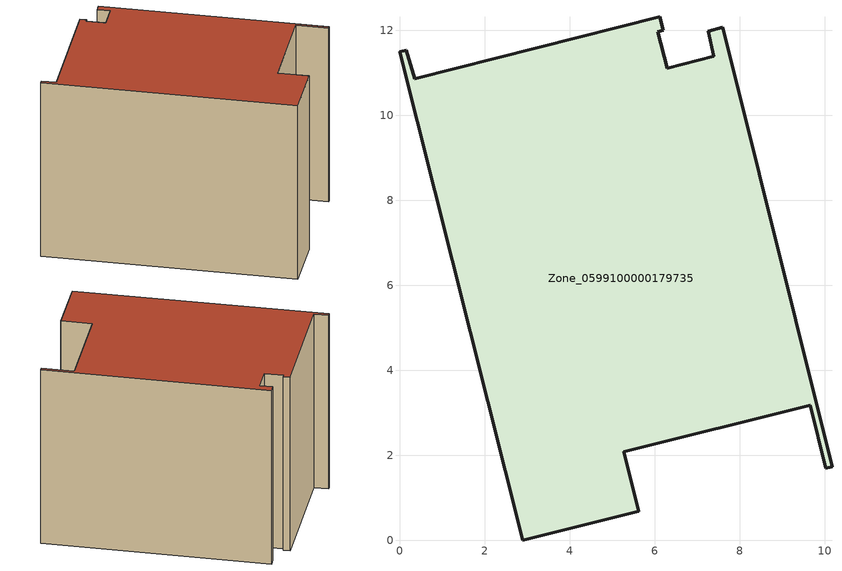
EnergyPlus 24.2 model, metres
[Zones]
Zone_0599100000179735
 floor ground (C_G): 7.26,11.98 7.6,12.07 10.17,1.73 10.03,1.69 9.66,3.18 5.28,2.09 5.63,0.68 2.9,0 0,11.49 0.16,11.53 0.36,10.86 6.12,12.32 6.2,12 6.08,11.97 6.3,11.11 7.4,11.39 z0
 wall outside (C_F): 2.9,0 5.63,0.68 5.28,2.09 9.66,3.18 10.03,1.69 10.17,1.73 7.6,12.07 7.26,11.98 7.4,11.39 6.3,11.11 6.08,11.97 6.2,12 6.12,12.32 0.36,10.86 0.16,11.53 0,11.49 2.9,0 z0:9
 roof outside (C_R): 6.12,12.32 0.36,10.86 0.16,11.53 0,11.49 2.9,0 5.63,0.68 5.28,2.09 9.66,3.18 10.03,1.69 10.17,1.73 7.6,12.07 7.26,11.98 7.4,11.39 6.3,11.11 6.08,11.97 6.2,12 z9
[BUILDING]
Pand.0599100000179735: North Axis=0; Terrain=City; Loads Convergence Tolerance Value=0.04; Temperature Convergence Tolerance Value=0.4; Solar Distribution=FullExterior; Maximum Number of Warmup Days=25; Minimum Number of Warmup Days=1
[Site:Location]
Rotterdam.The.Hague.AP_ZH_NLD Design_Conditions: Latitude=51.96; Longitude=4.45; Time Zone=1; Elevation=-4.5
[SITE:GROUNDTEMPERATURE:BUILDINGSURFACE]
18, 18, 18, 18, 18, 18, 18, 18, 18, 18, 18, 18
[MATERIAL] Thermal Absorptance=0.9; Solar Absorptance=0.7; Visible Absorptance=0.7
Name | Roughness | Thickness | Conductivity | Density | Specific Heat
G.TI.1975-1991 | MediumSmooth | 0.15 | 0.288461 | 540 | 1210
F.TI.1975-1991 | Rough | 0.3 | 0.230769 | 1920 | 840
R.TI.1975-1991 | MediumRough | 0.2 | 0.153846 | 1500 | 1000
[CONSTRUCTION]
C_G: G.TI.1975-1991
C_F: F.TI.1975-1991
C_R: R.TI.1975-1991
[ZONE]
Zone_0599100000179735: Type=1; Multiplier=1; Ceiling Height=Autocalculate; Volume=Autocalculate; Floor Area=autocalculate; Part of Total Floor Area=Yes
[ZONEINFILTRATION:DESIGNFLOWRATE]
Infil_Zone_0599100000179735: Zone or ZoneList or Space or SpaceList=Zone_0599100000179735; Schedule=AlwaysOn; Design Flow Rate Calculation Method=Flow/Area; Flow Rate per Floor Area=0.003; Constant Term Coefficient=1; Temperature Term Coefficient=0; Velocity Term Coefficient=0; Velocity Squared Term Coefficient=0
[HVACTEMPLATE:ZONE:IDEALLOADSAIRSYSTEM]
Zone_0599100000179735: Maximum Heating Supply Air Temperature=50; Minimum Cooling Supply Air Temperature=13; Maximum Heating Supply Air Humidity Ratio=0.0156; Minimum Cooling Supply Air Humidity Ratio=0.0077; Heating Limit=NoLimit; Cooling Limit=NoLimit; Dehumidification Control Type=ConstantSensibleHeatRatio; Cooling Sensible Heat Ratio=0.7; Dehumidification Setpoint=60; Humidification Control Type=None; Humidification Setpoint=30; Outdoor Air Method=None; Outdoor Air Flow Rate per Person=0.00944; Outdoor Air Flow Rate per Zone Floor Area=0; Outdoor Air Flow Rate per Zone=0; Demand Controlled Ventilation Type=None; Outdoor Air Economizer Type=NoEconomizer; Heat Recovery Type=None; Sensible Heat Recovery Effectiveness=0.7; Latent Heat Recovery Effectiveness=0.65
[ZONECONTROL:THERMOSTAT]
ThermostatControl_Zone_0599100000179735: Zone or ZoneList=Zone_0599100000179735; Control Type Schedule=DualSetpointControlType; Control 1=Thermostat_Zone_0599100000179735; Temperature Difference Between Cutout And Setpoint=0
[THERMOSTATSETPOINT:DUALSETPOINT]
Thermostat_Zone_0599100000179735: Heating Setpoint Temperature Schedule=HeatingSetpoint_Zone_0599100000179735; Cooling Setpoint Temperature Schedule=CoolingSetpoint_Zone_0599100000179735
[SCHEDULE:COMPACT]
HeatingSetpoint_Zone_0599100000179735: Through: 12/31, For: AllDays, Until: 24:00, 21
CoolingSetpoint_Zone_0599100000179735: Through: 12/31, For: AllDays, Until: 24:00, 24
DualSetpointControlType: Through: 12/31, For: AllDays, Until: 24:00, 4
AlwaysOn: Through: 12/31, For: AllDays, Until: 24:00, 1
